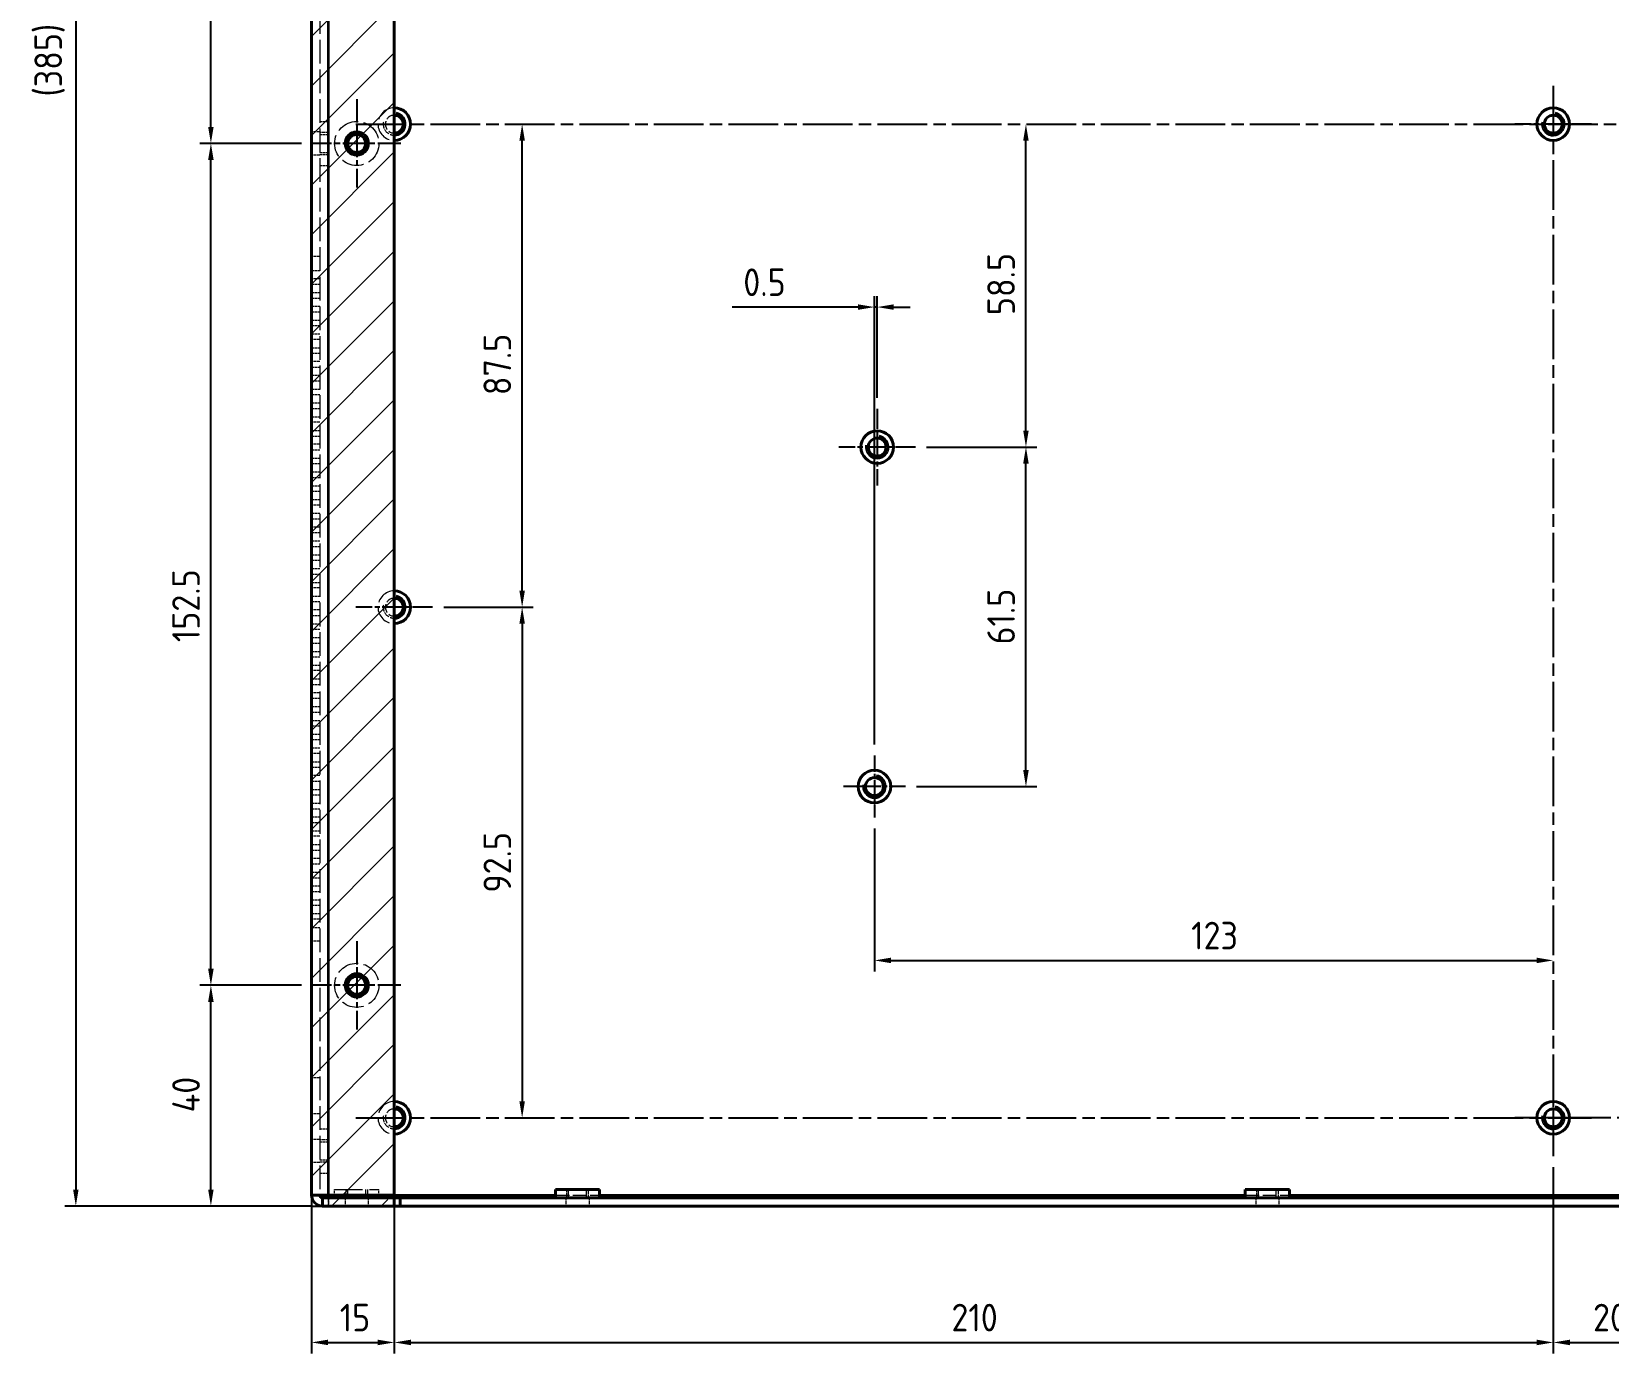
# Model space of a CAD drawing. Header units: millimetres. Extents: x 0 to 1682, y 0 to 1188.
# Drawn here: x 534.8 to 820.5, y 598.4 to 837.8 of the extents above; entities that cross this region are included whole.
import ezdxf

# ---------------------------------------------------------------- set-up
doc = ezdxf.new("R2010")
doc.units = ezdxf.units.MM
doc.header["$LTSCALE"] = 2
doc.linetypes.add('CHAIN', pattern=[0.3543, 0.2362, -0.0295, 0.0591, -0.0295])
doc.linetypes.add('DASHED', pattern=[0.2067, 0.1654, -0.0413])
for name, color, linetype, lineweight in [('가려진 것(ISO)', 2, 'DASHED', 18), ('가려진 좁은 것(ISO)', 2, 'DASHED', 18), ('가시적인 것(ISO)', 3, 'Continuous', 40), ('가시적인 좁은 것(ISO)', 3, 'Continuous', 35), ('스케치 형상(ISO)', 3, 'Continuous', 25), ('중심 표식(ISO)', 1, 'Continuous', 25), ('중심선(ISO)', 1, 'Continuous', 25), ('치수(ISO)', 2, 'Continuous', 25), ('해치(ISO)', 7, 'Continuous', 18)]:
    doc.layers.add(name, color=color, linetype=linetype, lineweight=lineweight)
doc.styles.add('치수 텍스트_PSTEK_POSCO', font='isocp.shx')
doc.dimstyles.new('치수_PSTEK_POSCO', dxfattribs={"dimscale": 2, "dimtxt": 2.5, "dimasz": 1.5, "dimexe": 1, "dimexo": 1, "dimgap": 1, "dimtad": 1, "dimrnd": 1e-08, "dimdsep": 46, "dimtxsty": '치수 텍스트_PSTEK_POSCO', "dimcen": 0.09, "dimdle": 10, "dimclrd": 7, "dimclre": 7, "dimclrt": 2, "dimadec": 1, "dimazin": 2, "dimtfac": 1, "dimtmove": 0, "dimatfit": 3, "dimfxl": 0, "dimtolj": 1, "dimlwd": -1, "dimlwe": -1, "dimarcsym": 0})

# ---------------------------------------------------------------- blocks, each defined once
blk = doc.blocks.new('*D23')
at = {"layer": 'Defpoints', "color": 0, "transparency": 16777216}
for p in [(600.49, 634.1), (585.49, 627.05), (600.49, 600.36)]:
    blk.add_point(p, dxfattribs=at)
at = {"layer": '치수(ISO)', "color": 7, "transparency": 16777216}
for p, q in [((600.49, 632.1), (600.49, 598.36)), ((585.49, 625.05), (585.49, 598.36)), ((588.49, 600.36), (597.49, 600.36))]:
    blk.add_line(p, q, dxfattribs=at)
for points in [[(588.49, 600.86), (588.49, 599.86), (585.49, 600.36)], [(597.49, 600.86), (597.49, 599.86), (600.49, 600.36)]]:
    blk.add_solid(points, dxfattribs=at)
at = {"layer": '치수(ISO)', "color": 2, "transparency": 16777216, "insert": (590.61, 604.86), "char_height": 5, "attachment_point": 4, "style": '치수 텍스트_PSTEK_POSCO'}
blk.add_mtext('\\A1;15', dxfattribs=at)
blk = doc.blocks.new('*D24')
at = {"layer": 'Defpoints', "color": 0, "transparency": 16777216}
for p in [(600.49, 634.1), (810.49, 634.1), (810.49, 600.36)]:
    blk.add_point(p, dxfattribs=at)
at = {"layer": '치수(ISO)', "color": 7, "transparency": 16777216}
for p, q in [((600.49, 632.1), (600.49, 598.36)), ((810.49, 632.1), (810.49, 598.36)), ((603.49, 600.36), (807.49, 600.36))]:
    blk.add_line(p, q, dxfattribs=at)
for points in [[(603.49, 600.86), (603.49, 599.86), (600.49, 600.36)], [(807.49, 600.86), (807.49, 599.86), (810.49, 600.36)]]:
    blk.add_solid(points, dxfattribs=at)
at = {"layer": '치수(ISO)', "color": 2, "transparency": 16777216, "insert": (701.44, 604.86), "char_height": 5, "attachment_point": 4, "style": '치수 텍스트_PSTEK_POSCO'}
blk.add_mtext('\\A1;210', dxfattribs=at)
blk = doc.blocks.new('*D25')
at = {"layer": 'Defpoints', "color": 0, "transparency": 16777216}
for p in [(810.49, 634.1), (830.49, 634.1), (830.49, 600.36)]:
    blk.add_point(p, dxfattribs=at)
at = {"layer": '치수(ISO)', "color": 7, "transparency": 16777216}
for p, q in [((810.49, 632.1), (810.49, 598.36)), ((830.49, 632.1), (830.49, 598.36)), ((813.49, 600.36), (827.49, 600.36))]:
    blk.add_line(p, q, dxfattribs=at)
for points in [[(813.49, 600.86), (813.49, 599.86), (810.49, 600.36)], [(827.49, 600.86), (827.49, 599.86), (830.49, 600.36)]]:
    blk.add_solid(points, dxfattribs=at)
at = {"layer": '치수(ISO)', "color": 2, "transparency": 16777216, "insert": (817.69, 604.86), "char_height": 5, "attachment_point": 4, "style": '치수 텍스트_PSTEK_POSCO'}
blk.add_mtext('\\A1;20', dxfattribs=at)
blk = doc.blocks.new('*D30')
at = {"layer": 'Defpoints', "color": 0, "transparency": 16777216}
for p in [(694.94, 762.55), (714.94, 762.55), (693.11, 701.05)]:
    blk.add_point(p, dxfattribs=at)
at = {"layer": '치수(ISO)', "color": 7, "transparency": 16777216}
for p, q in [((696.94, 762.55), (716.94, 762.55)), ((714.94, 704.05), (714.94, 759.55)), ((695.11, 701.05), (716.94, 701.05))]:
    blk.add_line(p, q, dxfattribs=at)
for points in [[(714.44, 759.55), (715.44, 759.55), (714.94, 762.55)], [(714.44, 704.05), (715.44, 704.05), (714.94, 701.05)]]:
    blk.add_solid(points, dxfattribs=at)
at = {"layer": '치수(ISO)', "color": 2, "transparency": 16777216, "insert": (710.44, 726.8), "char_height": 5, "attachment_point": 4, "rotation": 90, "style": '치수 텍스트_PSTEK_POSCO'}
blk.add_mtext('\\A1;61.5', dxfattribs=at)
blk = doc.blocks.new('*D31')
at = {"layer": 'Defpoints', "color": 0, "transparency": 16777216}
for p in [(714.94, 821.05), (714.94, 821.05), (694.94, 762.55)]:
    blk.add_point(p, dxfattribs=at)
at = {"layer": '치수(ISO)', "color": 7, "transparency": 16777216}
for p, q in [((714.94, 765.55), (714.94, 818.05)), ((696.94, 762.55), (716.94, 762.55))]:
    blk.add_line(p, q, dxfattribs=at)
for points in [[(714.44, 818.05), (715.44, 818.05), (714.94, 821.05)], [(714.44, 765.55), (715.44, 765.55), (714.94, 762.55)]]:
    blk.add_solid(points, dxfattribs=at)
at = {"layer": '치수(ISO)', "color": 2, "transparency": 16777216, "insert": (710.44, 786.45), "char_height": 5, "attachment_point": 4, "rotation": 90, "style": '치수 텍스트_PSTEK_POSCO'}
blk.add_mtext('\\A1;58.5', dxfattribs=at)
blk = doc.blocks.new('*D32')
at = {"layer": 'Defpoints', "color": 0, "transparency": 16777216}
for p in [(687.49, 695.43), (810.49, 669.56), (810.49, 641.05)]:
    blk.add_point(p, dxfattribs=at)
at = {"layer": '치수(ISO)', "color": 7, "transparency": 16777216}
for p, q in [((687.49, 693.43), (687.49, 667.56)), ((690.49, 669.56), (807.49, 669.56))]:
    blk.add_line(p, q, dxfattribs=at)
for points in [[(690.49, 670.06), (690.49, 669.06), (687.49, 669.56)], [(807.49, 670.06), (807.49, 669.06), (810.49, 669.56)]]:
    blk.add_solid(points, dxfattribs=at)
at = {"layer": '치수(ISO)', "color": 2, "transparency": 16777216, "insert": (744.88, 674.06), "char_height": 5, "attachment_point": 4, "style": '치수 텍스트_PSTEK_POSCO'}
blk.add_mtext('\\A1;123', dxfattribs=at)
blk = doc.blocks.new('*D33')
at = {"layer": 'Defpoints', "color": 0, "transparency": 16777216}
for p in [(687.99, 787.91), (687.99, 769.5), (687.49, 706.67)]:
    blk.add_point(p, dxfattribs=at)
at = {"layer": '치수(ISO)', "color": 7, "transparency": 16777216}
for p, q in [((687.49, 708.67), (687.49, 789.91)), ((687.99, 771.5), (687.99, 789.91)), ((684.49, 787.91), (661.73, 787.91)), ((687.99, 787.91), (687.49, 787.91)), ((690.99, 787.91), (693.99, 787.91))]:
    blk.add_line(p, q, dxfattribs=at)
for points in [[(684.49, 788.41), (684.49, 787.41), (687.49, 787.91)], [(690.99, 788.41), (690.99, 787.41), (687.99, 787.91)]]:
    blk.add_solid(points, dxfattribs=at)
at = {"layer": '치수(ISO)', "color": 2, "transparency": 16777216, "insert": (663.73, 792.41), "char_height": 5, "attachment_point": 4, "style": '치수 텍스트_PSTEK_POSCO'}
blk.add_mtext('\\A1;0.5', dxfattribs=at)
blk = doc.blocks.new('*D35')
at = {"layer": 'Defpoints', "color": 0, "transparency": 16777216}
for p in [(567.26, 970.05), (585.69, 970.05), (585.69, 817.55)]:
    blk.add_point(p, dxfattribs=at)
at = {"layer": '치수(ISO)', "color": 7, "transparency": 16777216}
for p, q in [((583.69, 970.05), (565.26, 970.05)), ((567.26, 820.55), (567.26, 967.05)), ((583.69, 817.55), (565.26, 817.55))]:
    blk.add_line(p, q, dxfattribs=at)
for points in [[(566.76, 967.05), (567.76, 967.05), (567.26, 970.05)], [(566.76, 820.55), (567.76, 820.55), (567.26, 817.55)]]:
    blk.add_solid(points, dxfattribs=at)
at = {"layer": '치수(ISO)', "color": 2, "transparency": 16777216, "insert": (562.75, 879.72), "char_height": 5, "attachment_point": 4, "rotation": 90, "style": '치수 텍스트_PSTEK_POSCO'}
blk.add_mtext('\\A1;152.5', dxfattribs=at)
blk = doc.blocks.new('*D36')
at = {"layer": 'Defpoints', "color": 0, "transparency": 16777216}
for p in [(567.26, 817.55), (585.69, 817.55), (585.69, 665.05)]:
    blk.add_point(p, dxfattribs=at)
at = {"layer": '치수(ISO)', "color": 7, "transparency": 16777216}
for p, q in [((583.69, 817.55), (565.26, 817.55)), ((567.26, 668.05), (567.26, 814.55)), ((583.69, 665.05), (565.26, 665.05))]:
    blk.add_line(p, q, dxfattribs=at)
for points in [[(566.76, 814.55), (567.76, 814.55), (567.26, 817.55)], [(566.76, 668.05), (567.76, 668.05), (567.26, 665.05)]]:
    blk.add_solid(points, dxfattribs=at)
at = {"layer": '치수(ISO)', "color": 2, "transparency": 16777216, "insert": (562.75, 727.22), "char_height": 5, "attachment_point": 4, "rotation": 90, "style": '치수 텍스트_PSTEK_POSCO'}
blk.add_mtext('\\A1;152.5', dxfattribs=at)
blk = doc.blocks.new('*D37')
at = {"layer": 'Defpoints', "color": 0, "transparency": 16777216}
for p in [(567.26, 665.05), (585.69, 665.05), (587.49, 625.05)]:
    blk.add_point(p, dxfattribs=at)
at = {"layer": '치수(ISO)', "color": 7, "transparency": 16777216}
for p, q in [((583.69, 665.05), (565.26, 665.05)), ((567.26, 628.05), (567.26, 662.05)), ((585.49, 625.05), (565.26, 625.05))]:
    blk.add_line(p, q, dxfattribs=at)
for points in [[(566.76, 662.05), (567.76, 662.05), (567.26, 665.05)], [(566.76, 628.05), (567.76, 628.05), (567.26, 625.05)]]:
    blk.add_solid(points, dxfattribs=at)
at = {"layer": '치수(ISO)', "color": 2, "transparency": 16777216, "insert": (562.76, 642.03), "char_height": 5, "attachment_point": 4, "rotation": 90, "style": '치수 텍스트_PSTEK_POSCO'}
blk.add_mtext('\\A1;40', dxfattribs=at)
blk = doc.blocks.new('*D39')
at = {"layer": 'Defpoints', "color": 0, "transparency": 16777216}
for p in [(587.49, 1010.05), (542.79, 625.05), (587.49, 625.05)]:
    blk.add_point(p, dxfattribs=at)
at = {"layer": '치수(ISO)', "color": 7, "transparency": 16777216}
for p, q in [((585.49, 1010.05), (540.79, 1010.05)), ((542.79, 1007.05), (542.79, 628.05)), ((585.49, 625.05), (540.79, 625.05))]:
    blk.add_line(p, q, dxfattribs=at)
for points in [[(542.29, 1007.05), (543.29, 1007.05), (542.79, 1010.05)], [(542.29, 628.05), (543.29, 628.05), (542.79, 625.05)]]:
    blk.add_solid(points, dxfattribs=at)
at = {"layer": '치수(ISO)', "color": 2, "transparency": 16777216, "insert": (538.04, 826.05), "char_height": 5, "attachment_point": 4, "rotation": 90, "style": '치수 텍스트_PSTEK_POSCO'}
blk.add_mtext('\\A1;(385)', dxfattribs=at)
blk = doc.blocks.new('*D40')
at = {"layer": 'Defpoints', "color": 0, "transparency": 16777216}
for p in [(623.66, 821.05), (623.66, 821.05), (607.44, 733.55)]:
    blk.add_point(p, dxfattribs=at)
at = {"layer": '치수(ISO)', "color": 7, "transparency": 16777216}
for p, q in [((623.66, 736.55), (623.66, 818.05)), ((609.44, 733.55), (625.66, 733.55))]:
    blk.add_line(p, q, dxfattribs=at)
for points in [[(623.16, 818.05), (624.16, 818.05), (623.66, 821.05)], [(623.16, 736.55), (624.16, 736.55), (623.66, 733.55)]]:
    blk.add_solid(points, dxfattribs=at)
at = {"layer": '치수(ISO)', "color": 2, "transparency": 16777216, "insert": (619.16, 771.95), "char_height": 5, "attachment_point": 4, "rotation": 90, "style": '치수 텍스트_PSTEK_POSCO'}
blk.add_mtext('\\A1;87.5', dxfattribs=at)
blk = doc.blocks.new('*D41')
at = {"layer": 'Defpoints', "color": 0, "transparency": 16777216}
for p in [(607.44, 733.55), (623.66, 641.05), (623.66, 641.05)]:
    blk.add_point(p, dxfattribs=at)
at = {"layer": '치수(ISO)', "color": 7, "transparency": 16777216}
for p, q in [((609.44, 733.55), (625.66, 733.55)), ((623.66, 730.55), (623.66, 644.05))]:
    blk.add_line(p, q, dxfattribs=at)
for points in [[(623.16, 730.55), (624.16, 730.55), (623.66, 733.55)], [(623.16, 644.05), (624.16, 644.05), (623.66, 641.05)]]:
    blk.add_solid(points, dxfattribs=at)
at = {"layer": '치수(ISO)', "color": 2, "transparency": 16777216, "insert": (619.16, 681.84), "char_height": 5, "attachment_point": 4, "rotation": 90, "style": '치수 텍스트_PSTEK_POSCO'}
blk.add_mtext('\\A1;92.5', dxfattribs=at)

msp = doc.modelspace()

# ---------------------------------------------------------------- hatches: boundary and pattern name
at = {"layer": '해치(ISO)'}
h = msp.add_hatch(dxfattribs=at)
h.set_pattern_fill('ANSI31', color=1, scale=50.8, style=0)
h.set_pattern_definition([(45, (0, 0), (-4.490128, 4.490128), [])])
edge = h.paths.add_edge_path()
edge.add_line((587.4877, 626.5492), (587.4877, 625.0492))
edge.add_line((587.4877, 625.0492), (600.4877, 625.0492))
edge.add_line((600.4877, 625.0492), (600.4877, 1010.0492))
edge.add_line((600.4877, 1010.0492), (585.4877, 1010.0492))
edge.add_line((585.4877, 1010.0492), (585.4877, 627.0492))
edge.add_line((585.4877, 627.0492), (586.9877, 627.0492))
edge.add_arc((587.4877, 627.0492), 0.5, 180, 270)

# ---------------------------------------------------------------- linework, layer by layer
at = {"layer": '가려진 것(ISO)', "ltscale": 12.980641}
msp.add_line((586.9877, 1008.0492), (586.9877, 627.0492), dxfattribs=at)
at = {"layer": '가려진 것(ISO)', "ltscale": 1.428422}
for p, q in [((586.9877, 821.5492), (588.4877, 821.5492)), ((586.9877, 819.6492), (585.4877, 819.6492)), ((588.4877, 819.5492), (586.9877, 819.5492)), ((586.9877, 819.1702), (588.4877, 819.1702)), ((586.9877, 815.4492), (585.4877, 815.4492)), ((586.9877, 815.9282), (588.4877, 815.9282)), ((586.9877, 815.5492), (588.4877, 815.5492)), ((586.9877, 813.5492), (588.4877, 813.5492)), ((586.9877, 797.0492), (585.4877, 797.0492)), ((585.4877, 794.5491), (586.9877, 794.5491)), ((586.9877, 793.0492), (585.4877, 793.0492)), ((585.4877, 792.0492), (586.9877, 792.0492)), ((585.4877, 790.5491), (586.9877, 790.5491)), ((585.4877, 789.5492), (586.9877, 789.5492)), ((585.4877, 788.0492), (586.9877, 788.0492)), ((585.4877, 787.0493), (586.9877, 787.0493)), ((585.4877, 785.5492), (586.9877, 785.5492)), ((585.4877, 784.5494), (586.9877, 784.5494)), ((585.4877, 783.0493), (586.9877, 783.0493)), ((586.9877, 782.0492), (585.4877, 782.0492)), ((585.4877, 780.5494), (586.9877, 780.5494)), ((585.4877, 779.5491), (586.9877, 779.5491)), ((586.9877, 778.0492), (585.4877, 778.0492)), ((585.4877, 777.0492), (586.9877, 777.0492)), ((585.4877, 775.5491), (586.9877, 775.5491)), ((585.4877, 774.5492), (586.9877, 774.5492)), ((585.4877, 773.0492), (586.9877, 773.0492)), ((585.4877, 772.0493), (586.9877, 772.0493)), ((585.4877, 770.5492), (586.9877, 770.5492)), ((585.4877, 769.5494), (586.9877, 769.5494)), ((585.4877, 768.0493), (586.9877, 768.0493)), ((586.9877, 767.0492), (585.4877, 767.0492)), ((585.4877, 765.5494), (586.9877, 765.5494)), ((585.4877, 764.5491), (586.9877, 764.5491)), ((586.9877, 763.0492), (585.4877, 763.0492)), ((585.4877, 762.0492), (586.9877, 762.0492)), ((585.4877, 760.5491), (586.9877, 760.5491)), ((585.4877, 759.5492), (586.9877, 759.5492)), ((585.4877, 758.0492), (586.9877, 758.0492)), ((585.4877, 757.0493), (586.9877, 757.0493)), ((585.4877, 755.5492), (586.9877, 755.5492)), ((585.4877, 754.5494), (586.9877, 754.5494)), ((585.4877, 753.0493), (586.9877, 753.0493)), ((586.9877, 752.0492), (585.4877, 752.0492)), ((585.4877, 750.5494), (586.9877, 750.5494)), ((585.4877, 749.5491), (586.9877, 749.5491)), ((586.9877, 748.0492), (585.4877, 748.0492)), ((585.4877, 747.0492), (586.9877, 747.0492)), ((585.4877, 745.5491), (586.9877, 745.5491)), ((585.4877, 744.5492), (586.9877, 744.5492)), ((585.4877, 743.0492), (586.9877, 743.0492)), ((585.4877, 742.0493), (586.9877, 742.0493)), ((585.4877, 740.5492), (586.9877, 740.5492)), ((585.4877, 739.5494), (586.9877, 739.5494)), ((585.4877, 738.0493), (586.9877, 738.0493)), ((586.9877, 737.0492), (585.4877, 737.0492)), ((585.4877, 735.5494), (586.9877, 735.5494)), ((585.4877, 734.5491), (586.9877, 734.5491)), ((586.9877, 733.0492), (585.4877, 733.0492)), ((585.4877, 732.0492), (586.9877, 732.0492)), ((585.4877, 730.5491), (586.9877, 730.5491)), ((585.4877, 729.5492), (586.9877, 729.5492)), ((585.4877, 728.0492), (586.9877, 728.0492)), ((585.4877, 727.0493), (586.9877, 727.0493)), ((585.4877, 725.5492), (586.9877, 725.5492)), ((585.4877, 724.5494), (586.9877, 724.5494)), ((585.4877, 723.0493), (586.9877, 723.0493)), ((586.9877, 722.0492), (585.4877, 722.0492)), ((585.4877, 720.5494), (586.9877, 720.5494)), ((585.4877, 719.5491), (586.9877, 719.5491)), ((586.9877, 718.0492), (585.4877, 718.0492)), ((585.4877, 717.0492), (586.9877, 717.0492)), ((585.4877, 715.5491), (586.9877, 715.5491)), ((585.4877, 714.5492), (586.9877, 714.5492)), ((585.4877, 713.0492), (586.9877, 713.0492)), ((585.4877, 712.0493), (586.9877, 712.0493)), ((585.4877, 710.5492), (586.9877, 710.5492)), ((585.4877, 709.5494), (586.9877, 709.5494)), ((585.4877, 708.0493), (586.9877, 708.0493)), ((586.9877, 707.0492), (585.4877, 707.0492)), ((585.4877, 705.5494), (586.9877, 705.5494)), ((585.4877, 704.5491), (586.9877, 704.5491)), ((586.9877, 703.0492), (585.4877, 703.0492)), ((585.4877, 702.0492), (586.9877, 702.0492)), ((585.4877, 700.5491), (586.9877, 700.5491)), ((585.4877, 699.5492), (586.9877, 699.5492)), ((585.4877, 698.0492), (586.9877, 698.0492)), ((585.4877, 697.0493), (586.9877, 697.0493)), ((585.4877, 695.5492), (586.9877, 695.5492)), ((585.4877, 694.5494), (586.9877, 694.5494)), ((585.4877, 693.0493), (586.9877, 693.0493)), ((586.9877, 692.0492), (585.4877, 692.0492)), ((585.4877, 690.5494), (586.9877, 690.5494)), ((585.4877, 689.5491), (586.9877, 689.5491)), ((586.9877, 688.0492), (585.4877, 688.0492)), ((585.4877, 687.0492), (586.9877, 687.0492)), ((585.4877, 685.5491), (586.9877, 685.5491)), ((585.4877, 684.5492), (586.9877, 684.5492)), ((585.4877, 683.0492), (586.9877, 683.0492)), ((585.4877, 682.0493), (586.9877, 682.0493)), ((585.4877, 680.5492), (586.9877, 680.5492)), ((585.4877, 679.5494), (586.9877, 679.5494)), ((585.4877, 678.0493), (586.9877, 678.0493)), ((586.9877, 677.0492), (585.4877, 677.0492)), ((585.4877, 675.5494), (586.9877, 675.5494)), ((586.9877, 673.0492), (585.4877, 673.0492)), ((586.9877, 648.2992), (585.4877, 648.2992)), ((586.9877, 641.7992), (585.4877, 641.7992)), ((586.9877, 639.0492), (588.4877, 639.0492)), ((586.9877, 637.1492), (585.4877, 637.1492)), ((588.4877, 637.0492), (586.9877, 637.0492)), ((586.9877, 636.6702), (588.4877, 636.6702)), ((586.9877, 632.9492), (585.4877, 632.9492)), ((586.9877, 633.4282), (588.4877, 633.4282)), ((586.9877, 633.0492), (588.4877, 633.0492)), ((586.9877, 631.0492), (588.4877, 631.0492)), ((588.5484, 626.5492), (588.5484, 625.0492)), ((591.5877, 626.5492), (591.5877, 625.0492)), ((591.6877, 628.0492), (591.6877, 626.5492)), ((592.0667, 626.5492), (592.0667, 628.0492)), ((595.3087, 626.5492), (595.3087, 628.0492)), ((595.6877, 626.5492), (595.6877, 628.0492)), ((595.7877, 626.5492), (595.7877, 625.0492)), ((631.5877, 626.5492), (631.5877, 625.0492)), ((631.6877, 628.0492), (631.6877, 626.5492)), ((632.0667, 626.5492), (632.0667, 628.0492)), ((635.3087, 626.5492), (635.3087, 628.0492)), ((635.6877, 626.5492), (635.6877, 628.0492)), ((635.7877, 626.5492), (635.7877, 625.0492)), ((756.5877, 626.5492), (756.5877, 625.0492)), ((756.6877, 628.0492), (756.6877, 626.5492)), ((757.0667, 626.5492), (757.0667, 628.0492)), ((760.3087, 626.5492), (760.3087, 628.0492)), ((760.6877, 626.5492), (760.6877, 628.0492)), ((760.7877, 626.5492), (760.7877, 625.0492))]:
    msp.add_line(p, q, dxfattribs=at)
at = {"layer": '가려진 것(ISO)', "ltscale": 0.009423}
for p, q in [((585.4877, 650.7492), (585.4777, 650.7492)), ((585.4877, 649.0492), (585.4777, 649.0492)), ((585.4877, 647.5492), (585.4777, 647.5492)), ((585.4877, 646.5492), (585.4777, 646.5492)), ((585.4877, 645.3992), (585.4777, 645.3992)), ((585.4877, 644.6992), (585.4777, 644.6992)), ((585.4877, 643.5492), (585.4777, 643.5492)), ((585.4877, 642.5492), (585.4777, 642.5492)), ((585.4877, 641.0492), (585.4777, 641.0492)), ((585.4877, 639.3492), (585.4777, 639.3492))]:
    msp.add_line(p, q, dxfattribs=at)
at = {"layer": '가려진 것(ISO)', "ltscale": 15.198803}
msp.add_line((589.6877, 628.0492), (597.6877, 628.0492), dxfattribs=at)
at = {"layer": '가려진 것(ISO)', "ltscale": 0.952248}
for p, q in [((589.6877, 627.0492), (589.6877, 628.0492)), ((597.6877, 627.0492), (597.6877, 628.0492))]:
    msp.add_line(p, q, dxfattribs=at)
at = {"layer": '가려진 것(ISO)', "ltscale": 12.159042}
for centre in [(593.6877, 817.5492), (593.6877, 665.0492)]:
    msp.add_circle(centre, 4, dxfattribs=at)
at = {"layer": '가려진 것(ISO)', "ltscale": 11.209118}
for centre in [(600.4877, 821.0492), (600.4877, 733.5492), (600.4877, 641.0492)]:
    msp.add_arc(centre, 2.95, 90, 270, dxfattribs=at)
at = {"layer": '가려진 것(ISO)', "ltscale": 3.324223}
for centre in [(600.4877, 821.0492), (600.4877, 733.5492), (600.4877, 641.0492)]:
    msp.add_arc(centre, 2, 170, 270, dxfattribs=at)
at = {"layer": '가려진 것(ISO)', "ltscale": 4.849754}
for centre in [(600.4877, 821.0492), (600.4877, 733.5492), (600.4877, 641.0492)]:
    msp.add_arc(centre, 1.621, 90, 270, dxfattribs=at)
at = {"layer": '가려진 것(ISO)', "ltscale": 2.506776}
msp.add_open_spline([(588.4975, 626.5514), (588.5094, 625.9587), (588.5213, 625.4383), (588.5332, 625.202), (588.5382, 625.1015), (588.5433, 625.0492), (588.5484, 625.0492)], degree=3, knots=[0.25268026, 0.25268026, 0.25268026, 0.25268026, 1.17745307, 1.17745307, 1.17745307, 1.57079633, 1.57079633, 1.57079633, 1.57079633], dxfattribs=at)
at = {"layer": '가려진 좁은 것(ISO)', "ltscale": 7.618686}
for p, q in [((629.6877, 627.0492), (637.6877, 627.0492)), ((754.6877, 627.0492), (762.6877, 627.0492))]:
    msp.add_line(p, q, dxfattribs=at)
at = {"layer": '가시적인 것(ISO)'}
for p, q in [((585.4877, 627.0492), (585.4877, 1008.0492)), ((600.4877, 1008.0492), (600.4877, 627.0492)), ((585.4777, 651.0492), (585.4777, 639.0492)), ((585.4877, 651.0492), (585.4777, 651.0492)), ((585.4877, 639.0492), (585.4777, 639.0492)), ((585.4877, 627.0492), (588.4877, 627.0492)), ((587.4877, 626.5492), (587.4877, 625.0492)), ((600.4877, 626.5492), (587.4877, 626.5492)), ((600.4877, 627.0492), (588.4877, 627.0492)), ((589.6877, 626.5492), (589.6877, 627.0492)), ((597.6877, 626.5492), (597.6877, 627.0492)), ((600.4877, 626.5492), (601.5484, 626.5492)), ((600.4877, 626.5492), (600.4877, 625.0492)), ((601.5484, 626.5492), (601.5484, 625.0492)), ((601.5484, 626.5492), (1069.427, 626.5492)), ((629.6877, 628.0492), (637.6877, 628.0492)), ((629.6877, 626.5492), (629.6877, 628.0492)), ((637.6877, 626.5492), (637.6877, 628.0492)), ((754.6877, 628.0492), (762.6877, 628.0492)), ((754.6877, 626.5492), (754.6877, 628.0492)), ((762.6877, 626.5492), (762.6877, 628.0492)), ((587.4877, 625.0492), (600.4877, 625.0492)), ((600.4877, 625.0492), (601.5484, 625.0492)), ((601.5484, 625.0492), (1069.427, 625.0492))]:
    msp.add_line(p, q, dxfattribs=at)
for centre, radius in [((810.4877, 821.0492), 2.95), ((810.4877, 821.0492), 1.621), ((593.6877, 817.5492), 2.1), ((593.6877, 817.5492), 1.621), ((687.9877, 762.5492), 2.95), ((687.9877, 762.5492), 1.621), ((687.4877, 701.0492), 2.95), ((687.4877, 701.0492), 1.621), ((593.6877, 665.0492), 2.1), ((593.6877, 665.0492), 1.621), ((810.4877, 641.0492), 2.95), ((810.4877, 641.0492), 1.621)]:
    msp.add_circle(centre, radius, dxfattribs=at)
for centre, radius, start, end in [((600.4877, 821.0492), 2.95, 270, 90), ((600.4877, 821.0492), 1.621, 270, 90), ((600.4877, 733.5492), 2.95, 270, 90), ((600.4877, 733.5492), 1.621, 270, 90), ((600.4877, 641.0492), 2.95, 270, 90), ((600.4877, 641.0492), 1.621, 270, 90), ((587.4877, 627.0492), 2, 180, 270), ((587.4877, 627.0492), 0.5, 180, 270)]:
    msp.add_arc(centre, radius, start, end, dxfattribs=at)
for points in [[(588.4877, 627.0492), (588.491, 626.8808), (588.4942, 626.7134), (588.4975, 626.5514)], [(588.4877, 627.0492), (588.5079, 626.7874), (588.5281, 626.5492), (588.5484, 626.5492)]]:
    msp.add_open_spline(points, degree=3, dxfattribs=at)
at = {"layer": '가시적인 좁은 것(ISO)'}
for p, q in [((588.4877, 1008.0492), (588.4877, 627.0492)), ((600.4877, 627.0492), (629.6877, 627.0492)), ((637.6877, 627.0492), (754.6877, 627.0492)), ((762.6877, 627.0492), (908.2877, 627.0492))]:
    msp.add_line(p, q, dxfattribs=at)
for centre, start, end in [((600.4877, 821.0492), 270, 80), ((810.4877, 821.0492), 170, 80), ((593.6877, 817.5492), 100, 10), ((687.9877, 762.5492), 170, 80), ((600.4877, 733.5492), 270, 80), ((687.4877, 701.0492), 170, 80), ((593.6877, 665.0492), 100, 10), ((600.4877, 641.0492), 270, 80), ((810.4877, 641.0492), 170, 80)]:
    msp.add_arc(centre, 2, start, end, dxfattribs=at)
at = {"layer": '스케치 형상(ISO)'}
for p, q in [((585.4877, 1010.0492), (585.4877, 625.0492)), ((600.4877, 625.0492), (600.4877, 1010.0492)), ((585.4877, 625.0492), (600.4877, 625.0492))]:
    msp.add_line(p, q, dxfattribs=at)
at = {"layer": '중심 표식(ISO)', "linetype": 'CHAIN', "ltscale": 7.722792}
for p, q in [((600.4877, 827.9992), (600.4877, 814.0992)), ((817.4377, 821.0492), (803.5377, 821.0492)), ((687.9877, 769.4992), (687.9877, 755.5992)), ((694.9377, 762.5492), (681.0377, 762.5492)), ((600.4877, 740.4992), (600.4877, 726.5992)), ((607.4377, 733.5492), (593.5377, 733.5492)), ((600.4877, 647.9992), (600.4877, 634.0992)), ((810.4877, 647.9992), (810.4877, 634.0992)), ((817.4377, 641.0492), (803.5377, 641.0492))]:
    msp.add_line(p, q, dxfattribs=at)
at = {"layer": '중심 표식(ISO)', "linetype": 'CHAIN', "ltscale": 8.88956}
for p, q in [((593.6877, 825.5492), (593.6877, 809.5492)), ((601.6877, 817.5492), (585.6877, 817.5492)), ((593.6877, 673.0492), (593.6877, 657.0492)), ((601.6877, 665.0492), (585.6877, 665.0492))]:
    msp.add_line(p, q, dxfattribs=at)
at = {"layer": '중심 표식(ISO)', "linetype": 'CHAIN', "ltscale": 6.245997}
for p, q in [((687.4877, 706.6702), (687.4877, 695.4282)), ((693.1087, 701.0492), (681.8667, 701.0492))]:
    msp.add_line(p, q, dxfattribs=at)
at = {"layer": '중심선(ISO)', "linetype": 'CHAIN', "ltscale": 19.051651}
for p, q in [((810.4877, 827.9992), (810.4877, 634.0992)), ((593.5377, 821.0492), (1077.4377, 821.0492)), ((593.5377, 641.0492), (817.4377, 641.0492)), ((1077.4377, 641.0492), (803.5377, 641.0492))]:
    msp.add_line(p, q, dxfattribs=at)

# ---------------------------------------------------------------- dimensions: what is measured, and where the dimension line sits
at = {"layer": '치수(ISO)', "color": 7}
dim = msp.add_linear_dim(base=(542.7949, 625.0492), p1=(587.4877, 1010.0492), p2=(587.4877, 625.0492), angle=90, text='(<>)', dimstyle='치수_PSTEK_POSCO', override={"dimgap": 1, "dimdec": 2, "dimtol": 0, "dimlim": 0, "dimtp": 0, "dimtm": 0, "dimtdec": 2, "dimtofl": 0, "dimatfit": 1}, dxfattribs=at)
dim.commit()
dim.dimension.update_dxf_attribs({"geometry": '*D39', "text_midpoint": (542.7949, 832.5492), "dimtype": 160})
for base, p1, p2, angle, override, picture, middle in [((567.2555, 970.0492), (585.6877, 817.5492), (585.6877, 970.0492), 90, {"dimdec": 2, "dimtp": 0, "dimtm": 0, "dimtdec": 2, "dimtofl": 0, "dimatfit": 1}, '*D35', (567.2555, 886.3192)), ((623.6619, 821.0492), (607.4377, 733.5492), (623.6619, 821.0492), 90, {"dimdec": 2, "dimse2": 1, "dimtp": 0, "dimtm": 0, "dimtdec": 2, "dimtofl": 0, "dimatfit": 1}, '*D40', (623.6619, 777.2992)), ((714.9377, 821.0492), (694.9377, 762.5492), (714.9377, 821.0492), 90, {"dimdec": 2, "dimse2": 1, "dimtp": 0, "dimtm": 0, "dimtdec": 2, "dimtofl": 0, "dimatfit": 1}, '*D31', (714.9377, 791.7992)), ((567.2555, 817.5492), (585.6877, 665.0492), (585.6877, 817.5492), 90, {"dimdec": 2, "dimtp": 0, "dimtm": 0, "dimtdec": 2, "dimtofl": 0, "dimatfit": 1}, '*D36', (567.2555, 733.8192)), ((687.9877, 787.9067), (687.4877, 706.6702), (687.9877, 769.4992), 180, {"dimdec": 2, "dimtp": 0, "dimtm": 0, "dimtdec": 2, "dimtofl": 1, "dimatfit": 1}, '*D33', (667.3399, 787.9067)), ((714.9377, 762.5492), (693.1087, 701.0492), (694.9377, 762.5492), 90, {"dimdec": 2, "dimtp": 0, "dimtm": 0, "dimtdec": 2, "dimtofl": 0, "dimatfit": 1}, '*D30', (714.9377, 731.7992)), ((623.6619, 641.0492), (607.4377, 733.5492), (623.6619, 641.0492), 90, {"dimdec": 2, "dimse2": 1, "dimtp": 0, "dimtm": 0, "dimtdec": 2, "dimtofl": 0, "dimatfit": 1}, '*D41', (623.6619, 687.2992)), ((810.4877, 669.5633), (687.4877, 695.4282), (810.4877, 641.0492), 180, {"dimdec": 2, "dimse2": 1, "dimtp": 0, "dimtm": 0, "dimtdec": 2, "dimtofl": 0, "dimatfit": 1}, '*D32', (748.9877, 669.5633)), ((567.2555, 665.0492), (587.4877, 625.0492), (585.6877, 665.0492), 90, {"dimdec": 2, "dimtp": 0, "dimtm": 0, "dimtdec": 2, "dimtofl": 0, "dimatfit": 1}, '*D37', (567.2555, 645.0292)), ((600.4877, 600.3624), (585.4877, 627.0492), (600.4877, 634.0992), 180, {"dimdec": 2, "dimtp": 0, "dimtm": 0, "dimtdec": 2, "dimtofl": 0, "dimatfit": 1}, '*D23', (592.9677, 600.3624)), ((810.4877, 600.3624), (600.4877, 634.0992), (810.4877, 634.0992), 180, {"dimdec": 2, "dimtp": 0, "dimtm": 0, "dimtdec": 2, "dimtofl": 0, "dimatfit": 1}, '*D24', (705.5077, 600.3624)), ((830.4877, 600.3624), (810.4877, 634.0992), (830.4877, 634.0992), 180, {"dimdec": 2, "dimtp": 0, "dimtm": 0, "dimtdec": 2, "dimtofl": 0, "dimatfit": 1}, '*D25', (820.5077, 600.3624))]:
    dim = msp.add_linear_dim(base=base, p1=p1, p2=p2, angle=angle, dimstyle='치수_PSTEK_POSCO', override=override, dxfattribs=at)
    dim.commit()
    dim.dimension.update_dxf_attribs({"geometry": picture, "text_midpoint": middle, "dimtype": 160})

doc.saveas('drawing.dxf')
